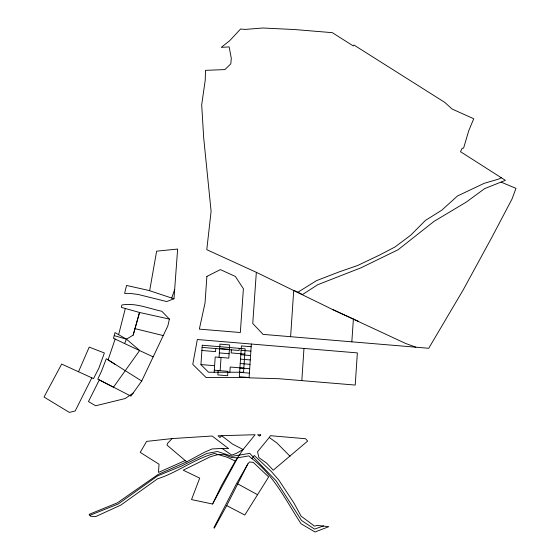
<?xml version="1.0" encoding="UTF-8"?>
<svg xmlns="http://www.w3.org/2000/svg" width="560" height="560" viewBox="0 0 560 560"><rect width="100%" height="100%" fill="white"/><g stroke="black" fill="none" stroke-linecap="round" stroke-linejoin="round"><path stroke-width="0.84" d="M301.826 380.632L303.968 348.439M214.165 372.246L215.201 356.993L228.816 358.134L229.705 344.932L219.954 344.113L219.065 357.315M215.768 348.544L215.558 351.624L201.901 350.476M218.169 370.517L217.875 374.92L227.626 375.739L227.92 371.336L214.305 370.195M220.157 370.685L221.046 357.483M229.859 372.239L230.209 367.017L243.831 368.165M231.371 349.846L231.161 352.933L244.783 354.081M239.26 348.341L239.113 350.49L202.111 347.403M251.342 344.043L249.088 377.839L278.978 378.728L355.222 385.063L357.364 352.898L197.337 339.514L192.773 364.357L206.129 377.552L249.109 377.538L239.323 376.719L241.409 345.912L251.16 346.731M290.605 336.7L293.734 290.29L302.54 294.539L317.709 284.718L360.969 267.82L398.139 249.718L434.028 221.375L466.361 202.041L484.61 188.636L505.393 180.348L460.509 151.704L462.161 148.274L463.603 148.085L468.762 130.662L473.739 118.741L452.025 108.997L444.864 102.438L353.913 45.003L353.248 45.927L332.332 32.669L294.693 29.547L262.787 28L245.322 29.414L240.583 29.008L229.53 40.852L221.263 47.348L229.159 46.921L231.301 58.38L230.804 63.833L224.903 69.594L205.499 70.343L205.24 80.094L201.691 104.839L203.707 138.04L211.106 211.33L206.78 249.69L256.333 272.314L332.584 309.505L405.503 343.406L415.856 347.2M351.827 341.831L353.388 319.032M256.333 272.314L252.749 323.505L263.109 334.39L428.729 348.278L463.197 289.912L491.666 237.685L511.959 199.157L515.977 188.356L501.067 182.119M173.978 298.795L148.764 290.43L126.546 285.453L124.614 293.384L129.997 293.398L138.257 294.483L166.684 301.56L173.978 298.795L177.639 249.046L156.632 251.174L149.653 290.731M169.4 319.081L139.524 312.466L121.331 307.363L121.891 304.997C135.562 302.617 148.701 308.511 161.812 311.262L169.4 319.081L167.853 325.878L141.715 381.024L130.942 396.123L97.79 379.127L101.479 371.238L106.295 358.743L141.715 381.024M118.622 334.67L125.328 308.483M133.175 335.118L139.524 312.466L133.175 335.118L126.462 339.178L124.614 343.567L153.125 356.846M115.164 339.066L108.066 359.87L114.898 364.196M171.689 298.116L174.664 289.492M78.512 371.749L89.208 347.13L104.384 352.968L98.917 368.074L93.548 378.616L61.67 364.07L44.023 397.033L69.342 412.405L75.18 410.977L91.805 377.825M247.877 463.869L226.695 505.617L214.249 528.213L213.934 527.702L236.502 483.707L247.877 463.869L249.529 461.979L253.288 462.392L268.667 476.931L244.811 515.032L226.695 505.617M251.993 458.633L254.296 455.497L271.481 471.646L278.88 480.137L293.895 502.922L301.084 516.145L314.517 526.148L317.191 525.399L328.79 526.687L314.993 532L301.028 523.754C286.265 501.116 274.127 475.657 252.259 458.857L248.752 455.889L237.643 457.842L231.434 457.52L224.686 454.678L218.295 454.517L210.602 456.624L183.218 470.204L199.71 478.114L191.534 499.604L212.583 504.021L221.788 485.023L235.27 461.083L243.089 449.505L255.115 434.721L218.057 435.792L219.954 437.584L221.655 435.687L232.491 444.038L243.089 449.505L236.18 453.474L231.756 455.084L222.026 448.427L212.051 448.938L204.169 452.382L186.711 461.832L157.969 474.537L117.292 502.894L89.173 514.339L90.566 516.257L95.69 516.593L120.806 505.113L157.521 478.821C177.506 472.528 194.222 458.941 214.375 453.488L227.486 457.31L235.27 461.083M212.583 504.021L237.643 457.842M269.262 437.493L270.41 435.701L305.564 438.725L307.664 441.07L273.224 470.197L266.518 463.029L258.923 457.674L257.544 451.78L269.262 437.493L276.906 442.967L290.01 456.246M222.026 448.427L228.62 448.623L212.163 436.016L172.137 438.571L167.636 443.247L166.992 445.095L186.711 461.832M133.301 392.973L125.202 398.531L95.718 405.769L88.445 401.576L99.33 379.911L113.463 387.212L139.657 350.469L126.462 339.178L115.024 332.598L113.484 338.261L124.614 343.567M297.829 292.278L316.498 280.651L338.492 272.139L357.609 265.503L379.26 255.192L394.975 246.995L410.739 235.186L425.411 220.43L441.742 210.217L457.443 196.014L484.239 183.302L498.883 179.018L501.291 177.73M185.192 460.544L158.48 472.43L159.04 464.205L140.224 452.389L146.58 441.406L172.137 438.571M89.894 515.333L118.195 504.007L157.766 475.804L181.419 466.095L206.822 453.439L217.49 451.521L232.064 456.309L249.704 453.355L276.15 480.9L301.574 520.52L314.573 529.116L323.568 525.875M219.66 348.516L229.411 349.335M241.115 350.315L250.866 351.134M219.359 352.912L229.11 353.731M240.814 354.718L250.565 355.537M240.52 359.114L250.271 359.933M240.219 363.517L249.97 364.336M200.949 364.56L214.606 365.708M239.918 367.92L249.676 368.739M239.624 372.316L249.375 373.135M134.995 328.643L163.352 335.601M114.205 335.622L126.462 339.178M332.584 309.505L358.687 321.454M237.685 483.833L257.572 494.746M202.258 345.233L200.942 364.7L208.579 372.246L243.558 372.232L245.14 348.838L202.258 345.233M206.892 276.402L205.016 303.093L199.346 329.119L240.331 332.521L243.39 288.743L235.326 276.409L220.36 269.619L206.892 276.402M260.722 434.91L259.42 436.107L257.642 434.658L260.722 434.91"/></g></svg>
